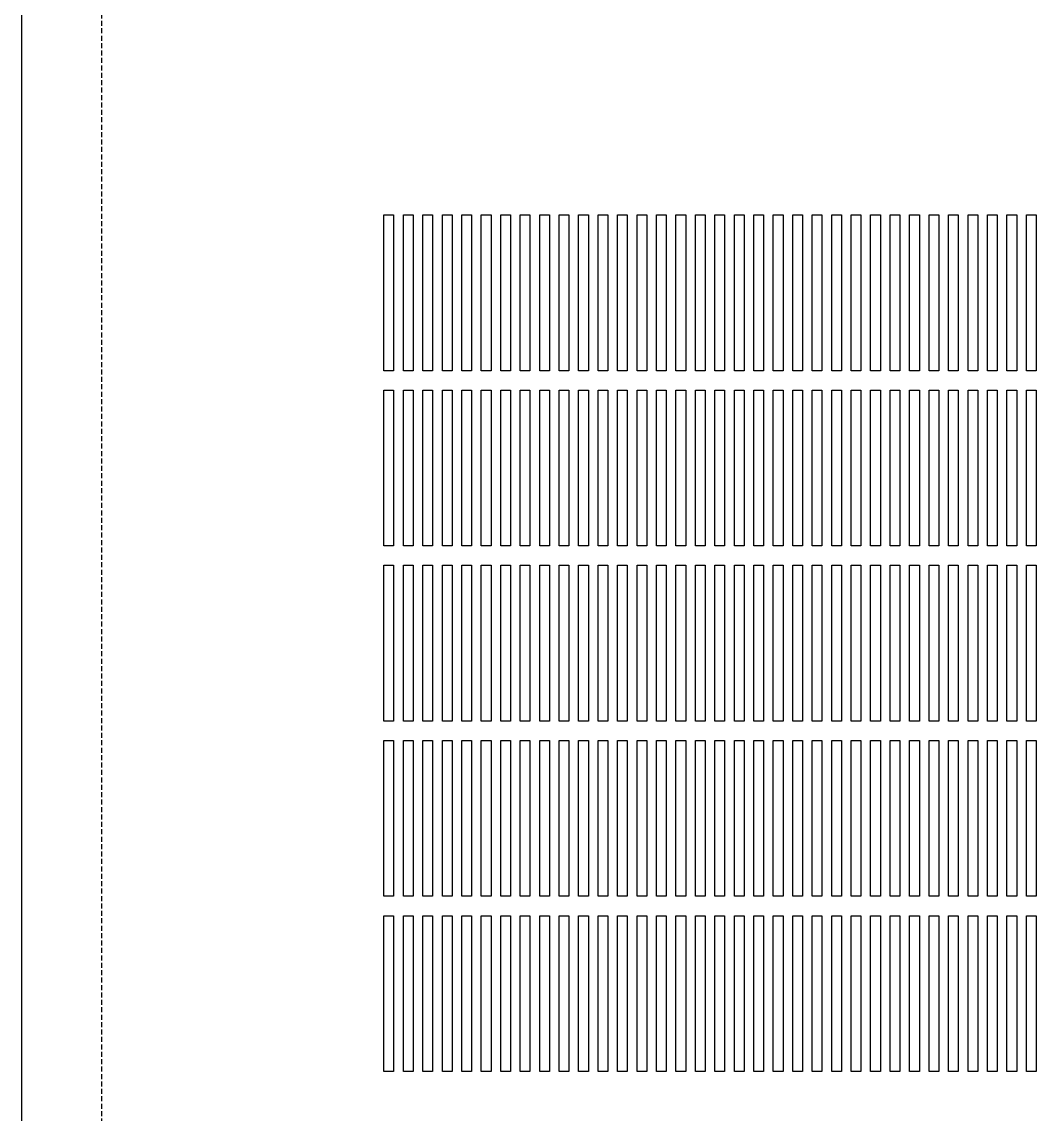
# Model space of a CAD drawing. Header units: millimetres. Extents: x -264 to 264, y -1078 to 1078.
# Drawn here: x -263.7 to -3.2, y 516.5 to 797.1 of the extents above; entities that cross this region are included whole.
import ezdxf

# ---------------------------------------------------------------- set-up
doc = ezdxf.new("R2010")
doc.units = ezdxf.units.MM
doc.linetypes.add('HIDDEN', pattern=[1.905, 1.27, -0.635])
doc.layers.add('BEND-UP', color=5, linetype='HIDDEN')

msp = doc.modelspace()

# ---------------------------------------------------------------- linework, layer by layer
for p, q in [((-263.74, 36), (-263.74, 964)), ((-170.75, 747.5), (-168.25, 747.5)), ((-170.75, 707.5), (-170.75, 747.5)), ((-168.25, 747.5), (-168.25, 707.5)), ((-165.75, 747.5), (-163.25, 747.5)), ((-165.75, 707.5), (-165.75, 747.5)), ((-163.25, 747.5), (-163.25, 707.5)), ((-160.75, 747.5), (-158.25, 747.5)), ((-160.75, 707.5), (-160.75, 747.5)), ((-158.25, 747.5), (-158.25, 707.5)), ((-155.75, 747.5), (-153.25, 747.5)), ((-155.75, 707.5), (-155.75, 747.5)), ((-153.25, 747.5), (-153.25, 707.5)), ((-150.75, 747.5), (-148.25, 747.5)), ((-150.75, 707.5), (-150.75, 747.5)), ((-148.25, 747.5), (-148.25, 707.5)), ((-145.75, 747.5), (-143.25, 747.5)), ((-145.75, 707.5), (-145.75, 747.5)), ((-143.25, 747.5), (-143.25, 707.5)), ((-140.75, 747.5), (-138.25, 747.5)), ((-140.75, 707.5), (-140.75, 747.5)), ((-138.25, 747.5), (-138.25, 707.5)), ((-135.75, 747.5), (-133.25, 747.5)), ((-135.75, 707.5), (-135.75, 747.5)), ((-133.25, 747.5), (-133.25, 707.5)), ((-130.75, 747.5), (-128.25, 747.5)), ((-130.75, 707.5), (-130.75, 747.5)), ((-128.25, 747.5), (-128.25, 707.5)), ((-125.75, 747.5), (-123.25, 747.5)), ((-125.75, 707.5), (-125.75, 747.5)), ((-123.25, 747.5), (-123.25, 707.5)), ((-120.75, 747.5), (-118.25, 747.5)), ((-120.75, 707.5), (-120.75, 747.5)), ((-118.25, 747.5), (-118.25, 707.5)), ((-115.75, 747.5), (-113.25, 747.5)), ((-115.75, 707.5), (-115.75, 747.5)), ((-113.25, 747.5), (-113.25, 707.5)), ((-110.75, 747.5), (-108.25, 747.5)), ((-110.75, 707.5), (-110.75, 747.5)), ((-108.25, 747.5), (-108.25, 707.5)), ((-105.75, 747.5), (-103.25, 747.5)), ((-105.75, 707.5), (-105.75, 747.5)), ((-103.25, 747.5), (-103.25, 707.5)), ((-100.75, 747.5), (-98.25, 747.5)), ((-100.75, 707.5), (-100.75, 747.5)), ((-98.25, 747.5), (-98.25, 707.5)), ((-95.75, 747.5), (-93.25, 747.5)), ((-95.75, 707.5), (-95.75, 747.5)), ((-93.25, 747.5), (-93.25, 707.5)), ((-90.75, 747.5), (-88.25, 747.5)), ((-90.75, 707.5), (-90.75, 747.5)), ((-88.25, 747.5), (-88.25, 707.5)), ((-85.75, 747.5), (-83.25, 747.5)), ((-85.75, 707.5), (-85.75, 747.5)), ((-83.25, 747.5), (-83.25, 707.5)), ((-80.75, 747.5), (-78.25, 747.5)), ((-80.75, 707.5), (-80.75, 747.5)), ((-78.25, 747.5), (-78.25, 707.5)), ((-75.75, 747.5), (-73.25, 747.5)), ((-75.75, 707.5), (-75.75, 747.5)), ((-73.25, 747.5), (-73.25, 707.5)), ((-70.75, 747.5), (-68.25, 747.5)), ((-70.75, 707.5), (-70.75, 747.5)), ((-68.25, 747.5), (-68.25, 707.5)), ((-65.75, 747.5), (-63.25, 747.5)), ((-65.75, 707.5), (-65.75, 747.5)), ((-63.25, 747.5), (-63.25, 707.5)), ((-60.75, 747.5), (-58.25, 747.5)), ((-60.75, 707.5), (-60.75, 747.5)), ((-58.25, 747.5), (-58.25, 707.5)), ((-55.75, 747.5), (-53.25, 747.5)), ((-55.75, 707.5), (-55.75, 747.5)), ((-53.25, 747.5), (-53.25, 707.5)), ((-50.75, 747.5), (-48.25, 747.5)), ((-50.75, 707.5), (-50.75, 747.5)), ((-48.25, 747.5), (-48.25, 707.5)), ((-45.75, 747.5), (-43.25, 747.5)), ((-45.75, 707.5), (-45.75, 747.5)), ((-43.25, 747.5), (-43.25, 707.5)), ((-40.75, 747.5), (-38.25, 747.5)), ((-40.75, 707.5), (-40.75, 747.5)), ((-38.25, 747.5), (-38.25, 707.5)), ((-35.75, 747.5), (-33.25, 747.5)), ((-35.75, 707.5), (-35.75, 747.5)), ((-33.25, 747.5), (-33.25, 707.5)), ((-30.75, 747.5), (-28.25, 747.5)), ((-30.75, 707.5), (-30.75, 747.5)), ((-28.25, 747.5), (-28.25, 707.5)), ((-25.75, 747.5), (-23.25, 747.5)), ((-25.75, 707.5), (-25.75, 747.5)), ((-23.25, 747.5), (-23.25, 707.5)), ((-20.75, 747.5), (-18.25, 747.5)), ((-20.75, 707.5), (-20.75, 747.5)), ((-18.25, 747.5), (-18.25, 707.5)), ((-15.75, 747.5), (-13.25, 747.5)), ((-15.75, 707.5), (-15.75, 747.5)), ((-13.25, 747.5), (-13.25, 707.5)), ((-10.75, 747.5), (-8.25, 747.5)), ((-10.75, 707.5), (-10.75, 747.5)), ((-8.25, 747.5), (-8.25, 707.5)), ((-5.75, 747.5), (-3.25, 747.5)), ((-5.75, 707.5), (-5.75, 747.5)), ((-3.25, 747.5), (-3.25, 707.5)), ((-168.25, 707.5), (-170.75, 707.5)), ((-163.25, 707.5), (-165.75, 707.5)), ((-158.25, 707.5), (-160.75, 707.5)), ((-153.25, 707.5), (-155.75, 707.5)), ((-148.25, 707.5), (-150.75, 707.5)), ((-143.25, 707.5), (-145.75, 707.5)), ((-138.25, 707.5), (-140.75, 707.5)), ((-133.25, 707.5), (-135.75, 707.5)), ((-128.25, 707.5), (-130.75, 707.5)), ((-123.25, 707.5), (-125.75, 707.5)), ((-118.25, 707.5), (-120.75, 707.5)), ((-113.25, 707.5), (-115.75, 707.5)), ((-108.25, 707.5), (-110.75, 707.5)), ((-103.25, 707.5), (-105.75, 707.5)), ((-98.25, 707.5), (-100.75, 707.5)), ((-93.25, 707.5), (-95.75, 707.5)), ((-88.25, 707.5), (-90.75, 707.5)), ((-83.25, 707.5), (-85.75, 707.5)), ((-78.25, 707.5), (-80.75, 707.5)), ((-73.25, 707.5), (-75.75, 707.5)), ((-68.25, 707.5), (-70.75, 707.5)), ((-63.25, 707.5), (-65.75, 707.5)), ((-58.25, 707.5), (-60.75, 707.5)), ((-53.25, 707.5), (-55.75, 707.5)), ((-48.25, 707.5), (-50.75, 707.5)), ((-43.25, 707.5), (-45.75, 707.5)), ((-38.25, 707.5), (-40.75, 707.5)), ((-33.25, 707.5), (-35.75, 707.5)), ((-28.25, 707.5), (-30.75, 707.5)), ((-23.25, 707.5), (-25.75, 707.5)), ((-18.25, 707.5), (-20.75, 707.5)), ((-13.25, 707.5), (-15.75, 707.5)), ((-8.25, 707.5), (-10.75, 707.5)), ((-3.25, 707.5), (-5.75, 707.5)), ((-170.75, 702.5), (-168.25, 702.5)), ((-170.75, 662.5), (-170.75, 702.5)), ((-168.25, 702.5), (-168.25, 662.5)), ((-165.75, 702.5), (-163.25, 702.5)), ((-165.75, 662.5), (-165.75, 702.5)), ((-163.25, 702.5), (-163.25, 662.5)), ((-160.75, 702.5), (-158.25, 702.5)), ((-160.75, 662.5), (-160.75, 702.5)), ((-158.25, 702.5), (-158.25, 662.5)), ((-155.75, 702.5), (-153.25, 702.5)), ((-155.75, 662.5), (-155.75, 702.5)), ((-153.25, 702.5), (-153.25, 662.5)), ((-150.75, 702.5), (-148.25, 702.5)), ((-150.75, 662.5), (-150.75, 702.5)), ((-148.25, 702.5), (-148.25, 662.5)), ((-145.75, 702.5), (-143.25, 702.5)), ((-145.75, 662.5), (-145.75, 702.5)), ((-143.25, 702.5), (-143.25, 662.5)), ((-140.75, 702.5), (-138.25, 702.5)), ((-140.75, 662.5), (-140.75, 702.5)), ((-138.25, 702.5), (-138.25, 662.5)), ((-135.75, 702.5), (-133.25, 702.5)), ((-135.75, 662.5), (-135.75, 702.5)), ((-133.25, 702.5), (-133.25, 662.5)), ((-130.75, 702.5), (-128.25, 702.5)), ((-130.75, 662.5), (-130.75, 702.5)), ((-128.25, 702.5), (-128.25, 662.5)), ((-125.75, 702.5), (-123.25, 702.5)), ((-125.75, 662.5), (-125.75, 702.5)), ((-123.25, 702.5), (-123.25, 662.5)), ((-120.75, 702.5), (-118.25, 702.5)), ((-120.75, 662.5), (-120.75, 702.5)), ((-118.25, 702.5), (-118.25, 662.5)), ((-115.75, 702.5), (-113.25, 702.5)), ((-115.75, 662.5), (-115.75, 702.5)), ((-113.25, 702.5), (-113.25, 662.5)), ((-110.75, 702.5), (-108.25, 702.5)), ((-110.75, 662.5), (-110.75, 702.5)), ((-108.25, 702.5), (-108.25, 662.5)), ((-105.75, 702.5), (-103.25, 702.5)), ((-105.75, 662.5), (-105.75, 702.5)), ((-103.25, 702.5), (-103.25, 662.5)), ((-100.75, 702.5), (-98.25, 702.5)), ((-100.75, 662.5), (-100.75, 702.5)), ((-98.25, 702.5), (-98.25, 662.5)), ((-95.75, 702.5), (-93.25, 702.5)), ((-95.75, 662.5), (-95.75, 702.5)), ((-93.25, 702.5), (-93.25, 662.5)), ((-90.75, 702.5), (-88.25, 702.5)), ((-90.75, 662.5), (-90.75, 702.5)), ((-88.25, 702.5), (-88.25, 662.5)), ((-85.75, 702.5), (-83.25, 702.5)), ((-85.75, 662.5), (-85.75, 702.5)), ((-83.25, 702.5), (-83.25, 662.5)), ((-80.75, 702.5), (-78.25, 702.5)), ((-80.75, 662.5), (-80.75, 702.5)), ((-78.25, 702.5), (-78.25, 662.5)), ((-75.75, 702.5), (-73.25, 702.5)), ((-75.75, 662.5), (-75.75, 702.5)), ((-73.25, 702.5), (-73.25, 662.5)), ((-70.75, 702.5), (-68.25, 702.5)), ((-70.75, 662.5), (-70.75, 702.5)), ((-68.25, 702.5), (-68.25, 662.5)), ((-65.75, 702.5), (-63.25, 702.5)), ((-65.75, 662.5), (-65.75, 702.5)), ((-63.25, 702.5), (-63.25, 662.5)), ((-60.75, 702.5), (-58.25, 702.5)), ((-60.75, 662.5), (-60.75, 702.5)), ((-58.25, 702.5), (-58.25, 662.5)), ((-55.75, 702.5), (-53.25, 702.5)), ((-55.75, 662.5), (-55.75, 702.5)), ((-53.25, 702.5), (-53.25, 662.5)), ((-50.75, 702.5), (-48.25, 702.5)), ((-50.75, 662.5), (-50.75, 702.5)), ((-48.25, 702.5), (-48.25, 662.5)), ((-45.75, 702.5), (-43.25, 702.5)), ((-45.75, 662.5), (-45.75, 702.5)), ((-43.25, 702.5), (-43.25, 662.5)), ((-40.75, 702.5), (-38.25, 702.5)), ((-40.75, 662.5), (-40.75, 702.5)), ((-38.25, 702.5), (-38.25, 662.5)), ((-35.75, 702.5), (-33.25, 702.5)), ((-35.75, 662.5), (-35.75, 702.5)), ((-33.25, 702.5), (-33.25, 662.5)), ((-30.75, 702.5), (-28.25, 702.5)), ((-30.75, 662.5), (-30.75, 702.5)), ((-28.25, 702.5), (-28.25, 662.5)), ((-25.75, 702.5), (-23.25, 702.5)), ((-25.75, 662.5), (-25.75, 702.5)), ((-23.25, 702.5), (-23.25, 662.5)), ((-20.75, 702.5), (-18.25, 702.5)), ((-20.75, 662.5), (-20.75, 702.5)), ((-18.25, 702.5), (-18.25, 662.5)), ((-15.75, 702.5), (-13.25, 702.5)), ((-15.75, 662.5), (-15.75, 702.5)), ((-13.25, 702.5), (-13.25, 662.5)), ((-10.75, 702.5), (-8.25, 702.5)), ((-10.75, 662.5), (-10.75, 702.5)), ((-8.25, 702.5), (-8.25, 662.5)), ((-5.75, 702.5), (-3.25, 702.5)), ((-5.75, 662.5), (-5.75, 702.5)), ((-3.25, 702.5), (-3.25, 662.5)), ((-168.25, 662.5), (-170.75, 662.5)), ((-163.25, 662.5), (-165.75, 662.5)), ((-158.25, 662.5), (-160.75, 662.5)), ((-153.25, 662.5), (-155.75, 662.5)), ((-148.25, 662.5), (-150.75, 662.5)), ((-143.25, 662.5), (-145.75, 662.5)), ((-138.25, 662.5), (-140.75, 662.5)), ((-133.25, 662.5), (-135.75, 662.5)), ((-128.25, 662.5), (-130.75, 662.5)), ((-123.25, 662.5), (-125.75, 662.5)), ((-118.25, 662.5), (-120.75, 662.5)), ((-113.25, 662.5), (-115.75, 662.5)), ((-108.25, 662.5), (-110.75, 662.5)), ((-103.25, 662.5), (-105.75, 662.5)), ((-98.25, 662.5), (-100.75, 662.5)), ((-93.25, 662.5), (-95.75, 662.5)), ((-88.25, 662.5), (-90.75, 662.5)), ((-83.25, 662.5), (-85.75, 662.5)), ((-78.25, 662.5), (-80.75, 662.5)), ((-73.25, 662.5), (-75.75, 662.5)), ((-68.25, 662.5), (-70.75, 662.5)), ((-63.25, 662.5), (-65.75, 662.5)), ((-58.25, 662.5), (-60.75, 662.5)), ((-53.25, 662.5), (-55.75, 662.5)), ((-48.25, 662.5), (-50.75, 662.5)), ((-43.25, 662.5), (-45.75, 662.5)), ((-38.25, 662.5), (-40.75, 662.5)), ((-33.25, 662.5), (-35.75, 662.5)), ((-28.25, 662.5), (-30.75, 662.5)), ((-23.25, 662.5), (-25.75, 662.5)), ((-18.25, 662.5), (-20.75, 662.5)), ((-13.25, 662.5), (-15.75, 662.5)), ((-8.25, 662.5), (-10.75, 662.5)), ((-3.25, 662.5), (-5.75, 662.5)), ((-170.75, 657.5), (-168.25, 657.5)), ((-170.75, 617.5), (-170.75, 657.5)), ((-168.25, 657.5), (-168.25, 617.5)), ((-165.75, 657.5), (-163.25, 657.5)), ((-165.75, 617.5), (-165.75, 657.5)), ((-163.25, 657.5), (-163.25, 617.5)), ((-160.75, 657.5), (-158.25, 657.5)), ((-160.75, 617.5), (-160.75, 657.5)), ((-158.25, 657.5), (-158.25, 617.5)), ((-155.75, 657.5), (-153.25, 657.5)), ((-155.75, 617.5), (-155.75, 657.5)), ((-153.25, 657.5), (-153.25, 617.5)), ((-150.75, 657.5), (-148.25, 657.5)), ((-150.75, 617.5), (-150.75, 657.5)), ((-148.25, 657.5), (-148.25, 617.5)), ((-145.75, 657.5), (-143.25, 657.5)), ((-145.75, 617.5), (-145.75, 657.5)), ((-143.25, 657.5), (-143.25, 617.5)), ((-140.75, 657.5), (-138.25, 657.5)), ((-140.75, 617.5), (-140.75, 657.5)), ((-138.25, 657.5), (-138.25, 617.5)), ((-135.75, 657.5), (-133.25, 657.5)), ((-135.75, 617.5), (-135.75, 657.5)), ((-133.25, 657.5), (-133.25, 617.5)), ((-130.75, 657.5), (-128.25, 657.5)), ((-130.75, 617.5), (-130.75, 657.5)), ((-128.25, 657.5), (-128.25, 617.5)), ((-125.75, 657.5), (-123.25, 657.5)), ((-125.75, 617.5), (-125.75, 657.5)), ((-123.25, 657.5), (-123.25, 617.5)), ((-120.75, 657.5), (-118.25, 657.5)), ((-120.75, 617.5), (-120.75, 657.5)), ((-118.25, 657.5), (-118.25, 617.5)), ((-115.75, 657.5), (-113.25, 657.5)), ((-115.75, 617.5), (-115.75, 657.5)), ((-113.25, 657.5), (-113.25, 617.5)), ((-110.75, 657.5), (-108.25, 657.5)), ((-110.75, 617.5), (-110.75, 657.5)), ((-108.25, 657.5), (-108.25, 617.5)), ((-105.75, 657.5), (-103.25, 657.5)), ((-105.75, 617.5), (-105.75, 657.5)), ((-103.25, 657.5), (-103.25, 617.5)), ((-100.75, 657.5), (-98.25, 657.5)), ((-100.75, 617.5), (-100.75, 657.5)), ((-98.25, 657.5), (-98.25, 617.5)), ((-95.75, 657.5), (-93.25, 657.5)), ((-95.75, 617.5), (-95.75, 657.5)), ((-93.25, 657.5), (-93.25, 617.5)), ((-90.75, 657.5), (-88.25, 657.5)), ((-90.75, 617.5), (-90.75, 657.5)), ((-88.25, 657.5), (-88.25, 617.5)), ((-85.75, 657.5), (-83.25, 657.5)), ((-85.75, 617.5), (-85.75, 657.5)), ((-83.25, 657.5), (-83.25, 617.5)), ((-80.75, 657.5), (-78.25, 657.5)), ((-80.75, 617.5), (-80.75, 657.5)), ((-78.25, 657.5), (-78.25, 617.5)), ((-75.75, 657.5), (-73.25, 657.5)), ((-75.75, 617.5), (-75.75, 657.5)), ((-73.25, 657.5), (-73.25, 617.5)), ((-70.75, 657.5), (-68.25, 657.5)), ((-70.75, 617.5), (-70.75, 657.5)), ((-68.25, 657.5), (-68.25, 617.5)), ((-65.75, 657.5), (-63.25, 657.5)), ((-65.75, 617.5), (-65.75, 657.5)), ((-63.25, 657.5), (-63.25, 617.5)), ((-60.75, 657.5), (-58.25, 657.5)), ((-60.75, 617.5), (-60.75, 657.5)), ((-58.25, 657.5), (-58.25, 617.5)), ((-55.75, 657.5), (-53.25, 657.5)), ((-55.75, 617.5), (-55.75, 657.5)), ((-53.25, 657.5), (-53.25, 617.5)), ((-50.75, 657.5), (-48.25, 657.5)), ((-50.75, 617.5), (-50.75, 657.5)), ((-48.25, 657.5), (-48.25, 617.5)), ((-45.75, 657.5), (-43.25, 657.5)), ((-45.75, 617.5), (-45.75, 657.5)), ((-43.25, 657.5), (-43.25, 617.5)), ((-40.75, 657.5), (-38.25, 657.5)), ((-40.75, 617.5), (-40.75, 657.5)), ((-38.25, 657.5), (-38.25, 617.5)), ((-35.75, 657.5), (-33.25, 657.5)), ((-35.75, 617.5), (-35.75, 657.5)), ((-33.25, 657.5), (-33.25, 617.5)), ((-30.75, 657.5), (-28.25, 657.5)), ((-30.75, 617.5), (-30.75, 657.5)), ((-28.25, 657.5), (-28.25, 617.5)), ((-25.75, 657.5), (-23.25, 657.5)), ((-25.75, 617.5), (-25.75, 657.5)), ((-23.25, 657.5), (-23.25, 617.5)), ((-20.75, 657.5), (-18.25, 657.5)), ((-20.75, 617.5), (-20.75, 657.5)), ((-18.25, 657.5), (-18.25, 617.5)), ((-15.75, 657.5), (-13.25, 657.5)), ((-15.75, 617.5), (-15.75, 657.5)), ((-13.25, 657.5), (-13.25, 617.5)), ((-10.75, 657.5), (-8.25, 657.5)), ((-10.75, 617.5), (-10.75, 657.5)), ((-8.25, 657.5), (-8.25, 617.5)), ((-5.75, 657.5), (-3.25, 657.5)), ((-5.75, 617.5), (-5.75, 657.5)), ((-3.25, 657.5), (-3.25, 617.5)), ((-168.25, 617.5), (-170.75, 617.5)), ((-163.25, 617.5), (-165.75, 617.5)), ((-158.25, 617.5), (-160.75, 617.5)), ((-153.25, 617.5), (-155.75, 617.5)), ((-148.25, 617.5), (-150.75, 617.5)), ((-143.25, 617.5), (-145.75, 617.5)), ((-138.25, 617.5), (-140.75, 617.5)), ((-133.25, 617.5), (-135.75, 617.5)), ((-128.25, 617.5), (-130.75, 617.5)), ((-123.25, 617.5), (-125.75, 617.5)), ((-118.25, 617.5), (-120.75, 617.5)), ((-113.25, 617.5), (-115.75, 617.5)), ((-108.25, 617.5), (-110.75, 617.5)), ((-103.25, 617.5), (-105.75, 617.5)), ((-98.25, 617.5), (-100.75, 617.5)), ((-93.25, 617.5), (-95.75, 617.5)), ((-88.25, 617.5), (-90.75, 617.5)), ((-83.25, 617.5), (-85.75, 617.5)), ((-78.25, 617.5), (-80.75, 617.5)), ((-73.25, 617.5), (-75.75, 617.5)), ((-68.25, 617.5), (-70.75, 617.5)), ((-63.25, 617.5), (-65.75, 617.5)), ((-58.25, 617.5), (-60.75, 617.5)), ((-53.25, 617.5), (-55.75, 617.5)), ((-48.25, 617.5), (-50.75, 617.5)), ((-43.25, 617.5), (-45.75, 617.5)), ((-38.25, 617.5), (-40.75, 617.5)), ((-33.25, 617.5), (-35.75, 617.5)), ((-28.25, 617.5), (-30.75, 617.5)), ((-23.25, 617.5), (-25.75, 617.5)), ((-18.25, 617.5), (-20.75, 617.5)), ((-13.25, 617.5), (-15.75, 617.5)), ((-8.25, 617.5), (-10.75, 617.5)), ((-3.25, 617.5), (-5.75, 617.5)), ((-170.75, 612.5), (-168.25, 612.5)), ((-170.75, 572.5), (-170.75, 612.5)), ((-168.25, 612.5), (-168.25, 572.5)), ((-165.75, 612.5), (-163.25, 612.5)), ((-165.75, 572.5), (-165.75, 612.5)), ((-163.25, 612.5), (-163.25, 572.5)), ((-160.75, 612.5), (-158.25, 612.5)), ((-160.75, 572.5), (-160.75, 612.5)), ((-158.25, 612.5), (-158.25, 572.5)), ((-155.75, 612.5), (-153.25, 612.5)), ((-155.75, 572.5), (-155.75, 612.5)), ((-153.25, 612.5), (-153.25, 572.5)), ((-150.75, 612.5), (-148.25, 612.5)), ((-150.75, 572.5), (-150.75, 612.5)), ((-148.25, 612.5), (-148.25, 572.5)), ((-145.75, 612.5), (-143.25, 612.5)), ((-145.75, 572.5), (-145.75, 612.5)), ((-143.25, 612.5), (-143.25, 572.5)), ((-140.75, 612.5), (-138.25, 612.5)), ((-140.75, 572.5), (-140.75, 612.5)), ((-138.25, 612.5), (-138.25, 572.5)), ((-135.75, 612.5), (-133.25, 612.5)), ((-135.75, 572.5), (-135.75, 612.5)), ((-133.25, 612.5), (-133.25, 572.5)), ((-130.75, 612.5), (-128.25, 612.5)), ((-130.75, 572.5), (-130.75, 612.5)), ((-128.25, 612.5), (-128.25, 572.5)), ((-125.75, 612.5), (-123.25, 612.5)), ((-125.75, 572.5), (-125.75, 612.5)), ((-123.25, 612.5), (-123.25, 572.5)), ((-120.75, 612.5), (-118.25, 612.5)), ((-120.75, 572.5), (-120.75, 612.5)), ((-118.25, 612.5), (-118.25, 572.5)), ((-115.75, 612.5), (-113.25, 612.5)), ((-115.75, 572.5), (-115.75, 612.5)), ((-113.25, 612.5), (-113.25, 572.5)), ((-110.75, 612.5), (-108.25, 612.5)), ((-110.75, 572.5), (-110.75, 612.5)), ((-108.25, 612.5), (-108.25, 572.5)), ((-105.75, 612.5), (-103.25, 612.5)), ((-105.75, 572.5), (-105.75, 612.5)), ((-103.25, 612.5), (-103.25, 572.5)), ((-100.75, 612.5), (-98.25, 612.5)), ((-100.75, 572.5), (-100.75, 612.5)), ((-98.25, 612.5), (-98.25, 572.5)), ((-95.75, 612.5), (-93.25, 612.5)), ((-95.75, 572.5), (-95.75, 612.5)), ((-93.25, 612.5), (-93.25, 572.5)), ((-90.75, 612.5), (-88.25, 612.5)), ((-90.75, 572.5), (-90.75, 612.5)), ((-88.25, 612.5), (-88.25, 572.5)), ((-85.75, 612.5), (-83.25, 612.5)), ((-85.75, 572.5), (-85.75, 612.5)), ((-83.25, 612.5), (-83.25, 572.5)), ((-80.75, 612.5), (-78.25, 612.5)), ((-80.75, 572.5), (-80.75, 612.5)), ((-78.25, 612.5), (-78.25, 572.5)), ((-75.75, 612.5), (-73.25, 612.5)), ((-75.75, 572.5), (-75.75, 612.5)), ((-73.25, 612.5), (-73.25, 572.5)), ((-70.75, 612.5), (-68.25, 612.5)), ((-70.75, 572.5), (-70.75, 612.5)), ((-68.25, 612.5), (-68.25, 572.5)), ((-65.75, 612.5), (-63.25, 612.5)), ((-65.75, 572.5), (-65.75, 612.5)), ((-63.25, 612.5), (-63.25, 572.5)), ((-60.75, 612.5), (-58.25, 612.5)), ((-60.75, 572.5), (-60.75, 612.5)), ((-58.25, 612.5), (-58.25, 572.5)), ((-55.75, 612.5), (-53.25, 612.5)), ((-55.75, 572.5), (-55.75, 612.5)), ((-53.25, 612.5), (-53.25, 572.5)), ((-50.75, 612.5), (-48.25, 612.5)), ((-50.75, 572.5), (-50.75, 612.5)), ((-48.25, 612.5), (-48.25, 572.5)), ((-45.75, 612.5), (-43.25, 612.5)), ((-45.75, 572.5), (-45.75, 612.5)), ((-43.25, 612.5), (-43.25, 572.5)), ((-40.75, 612.5), (-38.25, 612.5)), ((-40.75, 572.5), (-40.75, 612.5)), ((-38.25, 612.5), (-38.25, 572.5)), ((-35.75, 612.5), (-33.25, 612.5)), ((-35.75, 572.5), (-35.75, 612.5)), ((-33.25, 612.5), (-33.25, 572.5)), ((-30.75, 612.5), (-28.25, 612.5)), ((-30.75, 572.5), (-30.75, 612.5)), ((-28.25, 612.5), (-28.25, 572.5)), ((-25.75, 612.5), (-23.25, 612.5)), ((-25.75, 572.5), (-25.75, 612.5)), ((-23.25, 612.5), (-23.25, 572.5)), ((-20.75, 612.5), (-18.25, 612.5)), ((-20.75, 572.5), (-20.75, 612.5)), ((-18.25, 612.5), (-18.25, 572.5)), ((-15.75, 612.5), (-13.25, 612.5)), ((-15.75, 572.5), (-15.75, 612.5)), ((-13.25, 612.5), (-13.25, 572.5)), ((-10.75, 612.5), (-8.25, 612.5)), ((-10.75, 572.5), (-10.75, 612.5)), ((-8.25, 612.5), (-8.25, 572.5)), ((-5.75, 612.5), (-3.25, 612.5)), ((-5.75, 572.5), (-5.75, 612.5)), ((-3.25, 612.5), (-3.25, 572.5)), ((-168.25, 572.5), (-170.75, 572.5)), ((-163.25, 572.5), (-165.75, 572.5)), ((-158.25, 572.5), (-160.75, 572.5)), ((-153.25, 572.5), (-155.75, 572.5)), ((-148.25, 572.5), (-150.75, 572.5)), ((-143.25, 572.5), (-145.75, 572.5)), ((-138.25, 572.5), (-140.75, 572.5)), ((-133.25, 572.5), (-135.75, 572.5)), ((-128.25, 572.5), (-130.75, 572.5)), ((-123.25, 572.5), (-125.75, 572.5)), ((-118.25, 572.5), (-120.75, 572.5)), ((-113.25, 572.5), (-115.75, 572.5)), ((-108.25, 572.5), (-110.75, 572.5)), ((-103.25, 572.5), (-105.75, 572.5)), ((-98.25, 572.5), (-100.75, 572.5)), ((-93.25, 572.5), (-95.75, 572.5)), ((-88.25, 572.5), (-90.75, 572.5)), ((-83.25, 572.5), (-85.75, 572.5)), ((-78.25, 572.5), (-80.75, 572.5)), ((-73.25, 572.5), (-75.75, 572.5)), ((-68.25, 572.5), (-70.75, 572.5)), ((-63.25, 572.5), (-65.75, 572.5)), ((-58.25, 572.5), (-60.75, 572.5)), ((-53.25, 572.5), (-55.75, 572.5)), ((-48.25, 572.5), (-50.75, 572.5)), ((-43.25, 572.5), (-45.75, 572.5)), ((-38.25, 572.5), (-40.75, 572.5)), ((-33.25, 572.5), (-35.75, 572.5)), ((-28.25, 572.5), (-30.75, 572.5)), ((-23.25, 572.5), (-25.75, 572.5)), ((-18.25, 572.5), (-20.75, 572.5)), ((-13.25, 572.5), (-15.75, 572.5)), ((-8.25, 572.5), (-10.75, 572.5)), ((-3.25, 572.5), (-5.75, 572.5)), ((-170.75, 567.5), (-168.25, 567.5)), ((-170.75, 527.5), (-170.75, 567.5)), ((-168.25, 567.5), (-168.25, 527.5)), ((-165.75, 567.5), (-163.25, 567.5)), ((-165.75, 527.5), (-165.75, 567.5)), ((-163.25, 567.5), (-163.25, 527.5)), ((-160.75, 567.5), (-158.25, 567.5)), ((-160.75, 527.5), (-160.75, 567.5)), ((-158.25, 567.5), (-158.25, 527.5)), ((-155.75, 567.5), (-153.25, 567.5)), ((-155.75, 527.5), (-155.75, 567.5)), ((-153.25, 567.5), (-153.25, 527.5)), ((-150.75, 567.5), (-148.25, 567.5)), ((-150.75, 527.5), (-150.75, 567.5)), ((-148.25, 567.5), (-148.25, 527.5)), ((-145.75, 567.5), (-143.25, 567.5)), ((-145.75, 527.5), (-145.75, 567.5)), ((-143.25, 567.5), (-143.25, 527.5)), ((-140.75, 567.5), (-138.25, 567.5)), ((-140.75, 527.5), (-140.75, 567.5)), ((-138.25, 567.5), (-138.25, 527.5)), ((-135.75, 567.5), (-133.25, 567.5)), ((-135.75, 527.5), (-135.75, 567.5)), ((-133.25, 567.5), (-133.25, 527.5)), ((-130.75, 567.5), (-128.25, 567.5)), ((-130.75, 527.5), (-130.75, 567.5)), ((-128.25, 567.5), (-128.25, 527.5)), ((-125.75, 567.5), (-123.25, 567.5)), ((-125.75, 527.5), (-125.75, 567.5)), ((-123.25, 567.5), (-123.25, 527.5)), ((-120.75, 567.5), (-118.25, 567.5)), ((-120.75, 527.5), (-120.75, 567.5)), ((-118.25, 567.5), (-118.25, 527.5)), ((-115.75, 567.5), (-113.25, 567.5)), ((-115.75, 527.5), (-115.75, 567.5)), ((-113.25, 567.5), (-113.25, 527.5)), ((-110.75, 567.5), (-108.25, 567.5)), ((-110.75, 527.5), (-110.75, 567.5)), ((-108.25, 567.5), (-108.25, 527.5)), ((-105.75, 567.5), (-103.25, 567.5)), ((-105.75, 527.5), (-105.75, 567.5)), ((-103.25, 567.5), (-103.25, 527.5)), ((-100.75, 567.5), (-98.25, 567.5)), ((-100.75, 527.5), (-100.75, 567.5)), ((-98.25, 567.5), (-98.25, 527.5)), ((-95.75, 567.5), (-93.25, 567.5)), ((-95.75, 527.5), (-95.75, 567.5)), ((-93.25, 567.5), (-93.25, 527.5)), ((-90.75, 567.5), (-88.25, 567.5)), ((-90.75, 527.5), (-90.75, 567.5)), ((-88.25, 567.5), (-88.25, 527.5)), ((-85.75, 567.5), (-83.25, 567.5)), ((-85.75, 527.5), (-85.75, 567.5)), ((-83.25, 567.5), (-83.25, 527.5)), ((-80.75, 567.5), (-78.25, 567.5)), ((-80.75, 527.5), (-80.75, 567.5)), ((-78.25, 567.5), (-78.25, 527.5)), ((-75.75, 567.5), (-73.25, 567.5)), ((-75.75, 527.5), (-75.75, 567.5)), ((-73.25, 567.5), (-73.25, 527.5)), ((-70.75, 567.5), (-68.25, 567.5)), ((-70.75, 527.5), (-70.75, 567.5)), ((-68.25, 567.5), (-68.25, 527.5)), ((-65.75, 567.5), (-63.25, 567.5)), ((-65.75, 527.5), (-65.75, 567.5)), ((-63.25, 567.5), (-63.25, 527.5)), ((-60.75, 567.5), (-58.25, 567.5)), ((-60.75, 527.5), (-60.75, 567.5)), ((-58.25, 567.5), (-58.25, 527.5)), ((-55.75, 567.5), (-53.25, 567.5)), ((-55.75, 527.5), (-55.75, 567.5)), ((-53.25, 567.5), (-53.25, 527.5)), ((-50.75, 567.5), (-48.25, 567.5)), ((-50.75, 527.5), (-50.75, 567.5)), ((-48.25, 567.5), (-48.25, 527.5)), ((-45.75, 567.5), (-43.25, 567.5)), ((-45.75, 527.5), (-45.75, 567.5)), ((-43.25, 567.5), (-43.25, 527.5)), ((-40.75, 567.5), (-38.25, 567.5)), ((-40.75, 527.5), (-40.75, 567.5)), ((-38.25, 567.5), (-38.25, 527.5)), ((-35.75, 567.5), (-33.25, 567.5)), ((-35.75, 527.5), (-35.75, 567.5)), ((-33.25, 567.5), (-33.25, 527.5)), ((-30.75, 567.5), (-28.25, 567.5)), ((-30.75, 527.5), (-30.75, 567.5)), ((-28.25, 567.5), (-28.25, 527.5)), ((-25.75, 567.5), (-23.25, 567.5)), ((-25.75, 527.5), (-25.75, 567.5)), ((-23.25, 567.5), (-23.25, 527.5)), ((-20.75, 567.5), (-18.25, 567.5)), ((-20.75, 527.5), (-20.75, 567.5)), ((-18.25, 567.5), (-18.25, 527.5)), ((-15.75, 567.5), (-13.25, 567.5)), ((-15.75, 527.5), (-15.75, 567.5)), ((-13.25, 567.5), (-13.25, 527.5)), ((-10.75, 567.5), (-8.25, 567.5)), ((-10.75, 527.5), (-10.75, 567.5)), ((-8.25, 567.5), (-8.25, 527.5)), ((-5.75, 567.5), (-3.25, 567.5)), ((-5.75, 527.5), (-5.75, 567.5)), ((-3.25, 567.5), (-3.25, 527.5)), ((-168.25, 527.5), (-170.75, 527.5)), ((-163.25, 527.5), (-165.75, 527.5)), ((-158.25, 527.5), (-160.75, 527.5)), ((-153.25, 527.5), (-155.75, 527.5)), ((-148.25, 527.5), (-150.75, 527.5)), ((-143.25, 527.5), (-145.75, 527.5)), ((-138.25, 527.5), (-140.75, 527.5)), ((-133.25, 527.5), (-135.75, 527.5)), ((-128.25, 527.5), (-130.75, 527.5)), ((-123.25, 527.5), (-125.75, 527.5)), ((-118.25, 527.5), (-120.75, 527.5)), ((-113.25, 527.5), (-115.75, 527.5)), ((-108.25, 527.5), (-110.75, 527.5)), ((-103.25, 527.5), (-105.75, 527.5)), ((-98.25, 527.5), (-100.75, 527.5)), ((-93.25, 527.5), (-95.75, 527.5)), ((-88.25, 527.5), (-90.75, 527.5)), ((-83.25, 527.5), (-85.75, 527.5)), ((-78.25, 527.5), (-80.75, 527.5)), ((-73.25, 527.5), (-75.75, 527.5)), ((-68.25, 527.5), (-70.75, 527.5)), ((-63.25, 527.5), (-65.75, 527.5)), ((-58.25, 527.5), (-60.75, 527.5)), ((-53.25, 527.5), (-55.75, 527.5)), ((-48.25, 527.5), (-50.75, 527.5)), ((-43.25, 527.5), (-45.75, 527.5)), ((-38.25, 527.5), (-40.75, 527.5)), ((-33.25, 527.5), (-35.75, 527.5)), ((-28.25, 527.5), (-30.75, 527.5)), ((-23.25, 527.5), (-25.75, 527.5)), ((-18.25, 527.5), (-20.75, 527.5)), ((-13.25, 527.5), (-15.75, 527.5)), ((-8.25, 527.5), (-10.75, 527.5)), ((-3.25, 527.5), (-5.75, 527.5))]:
    msp.add_line(p, q)
at = {"layer": 'BEND-UP'}
msp.add_line((-243.24, 1044.99), (-243.24, -1043.5), dxfattribs=at)

doc.saveas('drawing.dxf')
